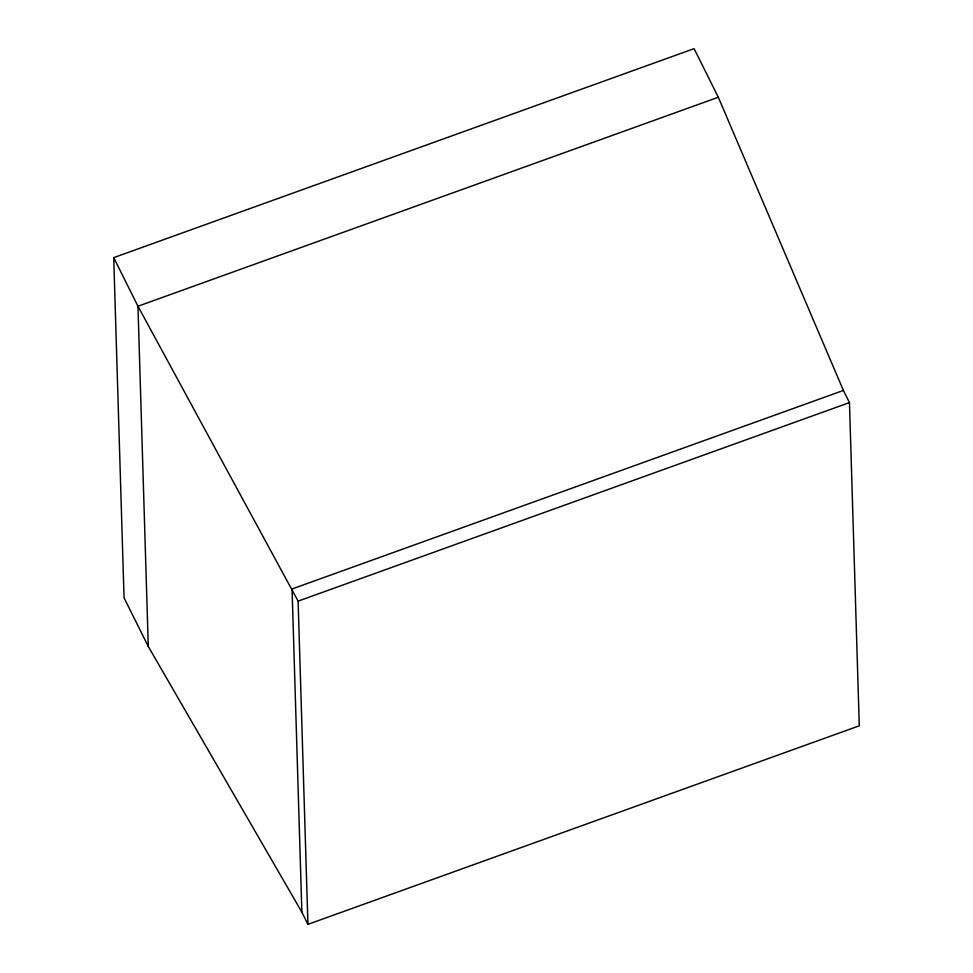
<?xml version="1.0" encoding="UTF-8"?>
<svg xmlns="http://www.w3.org/2000/svg" width="973" height="973" viewBox="0 0 973 973"><rect width="100%" height="100%" fill="white"/><g stroke="black" fill="none" stroke-linecap="round" stroke-linejoin="round"><path stroke-width="1.46" d="M113.719 257.638L694.09 48.65L718.317 97.251L843.409 390.441L849.465 402.591L859.281 725.809L307.93 924.35L301.873 912.2L148.285 646.473L124.058 597.86L113.719 257.638L137.959 306.24L298.115 601.132L307.93 924.35M718.317 97.251L137.959 306.24L148.285 646.473M843.409 390.441L292.058 588.981L301.873 912.2M298.115 601.132L849.465 402.591"/></g></svg>
